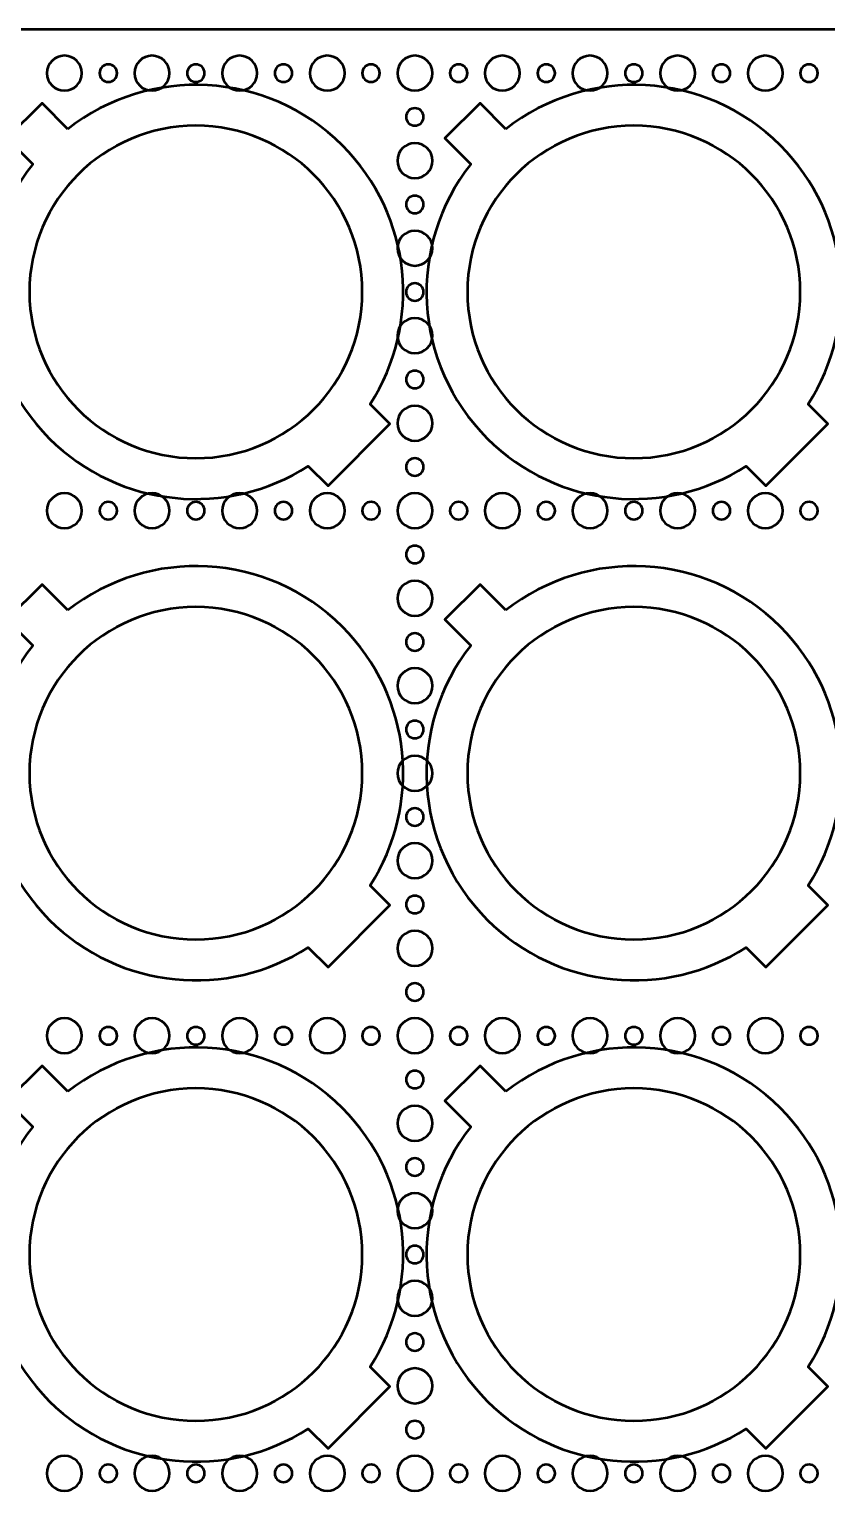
# Model space of a CAD drawing. Header units: centimetres. Extents: x -25 to 25, y -21 to 21.
# Drawn here: x -12.85 to 0.8, y -4.2 to 21 of the extents above; entities that cross this region are included whole.
import ezdxf

# ---------------------------------------------------------------- set-up
doc = ezdxf.new("R2010")
doc.units = ezdxf.units.CM
doc.header["$MEASUREMENT"] = 0
doc.layers.add('Layer 1', color=7, linetype='Continuous')

msp = doc.modelspace()

# ---------------------------------------------------------------- linework, layer by layer
at = {"layer": 'Layer 1', "lineweight": 53}
msp.add_lwpolyline([(-25, -21), (25, -21), (25, 21), (-25, 21), (-25, -21)], close=True, dxfattribs=at)
for points in [[(-12.25, 20.55), (-12.08431, 20.55), (-11.95, 20.41569), (-11.95, 20.25), (-11.95, 20.25), (-11.95, 20.08431), (-12.08431, 19.95), (-12.25, 19.95), (-12.25, 19.95), (-12.41569, 19.95), (-12.55, 20.08431), (-12.55, 20.25), (-12.55, 20.25), (-12.55, 20.41569), (-12.41569, 20.55), (-12.25, 20.55)], [(-10.75, 20.55), (-10.58431, 20.55), (-10.45, 20.41569), (-10.45, 20.25), (-10.45, 20.25), (-10.45, 20.08431), (-10.58431, 19.95), (-10.75, 19.95), (-10.75, 19.95), (-10.91569, 19.95), (-11.05, 20.08431), (-11.05, 20.25), (-11.05, 20.25), (-11.05, 20.41569), (-10.91569, 20.55), (-10.75, 20.55)], [(-9.25, 20.55), (-9.08431, 20.55), (-8.95, 20.41569), (-8.95, 20.25), (-8.95, 20.25), (-8.95, 20.08431), (-9.08431, 19.95), (-9.25, 19.95), (-9.25, 19.95), (-9.41569, 19.95), (-9.55, 20.08431), (-9.55, 20.25), (-9.55, 20.25), (-9.55, 20.41569), (-9.41569, 20.55), (-9.25, 20.55)], [(-7.75, 20.55), (-7.58431, 20.55), (-7.45, 20.41569), (-7.45, 20.25), (-7.45, 20.25), (-7.45, 20.08431), (-7.58431, 19.95), (-7.75, 19.95), (-7.75, 19.95), (-7.91569, 19.95), (-8.05, 20.08431), (-8.05, 20.25), (-8.05, 20.25), (-8.05, 20.41569), (-7.91569, 20.55), (-7.75, 20.55)], [(-6.25, 20.55), (-6.08431, 20.55), (-5.95, 20.41569), (-5.95, 20.25), (-5.95, 20.25), (-5.95, 20.08431), (-6.08431, 19.95), (-6.25, 19.95), (-6.25, 19.95), (-6.41569, 19.95), (-6.55, 20.08431), (-6.55, 20.25), (-6.55, 20.25), (-6.55, 20.41569), (-6.41569, 20.55), (-6.25, 20.55)], [(-4.75, 20.55), (-4.58431, 20.55), (-4.45, 20.41569), (-4.45, 20.25), (-4.45, 20.25), (-4.45, 20.08431), (-4.58431, 19.95), (-4.75, 19.95), (-4.75, 19.95), (-4.91569, 19.95), (-5.05, 20.08431), (-5.05, 20.25), (-5.05, 20.25), (-5.05, 20.41569), (-4.91569, 20.55), (-4.75, 20.55)], [(-3.25, 20.55), (-3.08431, 20.55), (-2.95, 20.41569), (-2.95, 20.25), (-2.95, 20.25), (-2.95, 20.08431), (-3.08431, 19.95), (-3.25, 19.95), (-3.25, 19.95), (-3.41569, 19.95), (-3.55, 20.08431), (-3.55, 20.25), (-3.55, 20.25), (-3.55, 20.41569), (-3.41569, 20.55), (-3.25, 20.55)], [(-1.75, 20.55), (-1.58431, 20.55), (-1.45, 20.41569), (-1.45, 20.25), (-1.45, 20.25), (-1.45, 20.08431), (-1.58431, 19.95), (-1.75, 19.95), (-1.75, 19.95), (-1.91569, 19.95), (-2.05, 20.08431), (-2.05, 20.25), (-2.05, 20.25), (-2.05, 20.41569), (-1.91569, 20.55), (-1.75, 20.55)], [(-0.25, 20.55), (-0.08431, 20.55), (0.05, 20.41569), (0.05, 20.25), (0.05, 20.25), (0.05, 20.08431), (-0.08431, 19.95), (-0.25, 19.95), (-0.25, 19.95), (-0.41569, 19.95), (-0.55, 20.08431), (-0.55, 20.25), (-0.55, 20.25), (-0.55, 20.41569), (-0.41569, 20.55), (-0.25, 20.55)], [(-11.5, 20.4), (-11.41716, 20.4), (-11.35, 20.33284), (-11.35, 20.25), (-11.35, 20.25), (-11.35, 20.16716), (-11.41716, 20.1), (-11.5, 20.1), (-11.5, 20.1), (-11.58284, 20.1), (-11.65, 20.16716), (-11.65, 20.25), (-11.65, 20.25), (-11.65, 20.33284), (-11.58284, 20.4), (-11.5, 20.4)], [(-10, 20.4), (-9.91716, 20.4), (-9.85, 20.33284), (-9.85, 20.25), (-9.85, 20.25), (-9.85, 20.16716), (-9.91716, 20.1), (-10, 20.1), (-10, 20.1), (-10.08284, 20.1), (-10.15, 20.16716), (-10.15, 20.25), (-10.15, 20.25), (-10.15, 20.33284), (-10.08284, 20.4), (-10, 20.4)], [(-8.5, 20.4), (-8.41716, 20.4), (-8.35, 20.33284), (-8.35, 20.25), (-8.35, 20.25), (-8.35, 20.16716), (-8.41716, 20.1), (-8.5, 20.1), (-8.5, 20.1), (-8.58284, 20.1), (-8.65, 20.16716), (-8.65, 20.25), (-8.65, 20.25), (-8.65, 20.33284), (-8.58284, 20.4), (-8.5, 20.4)], [(-7, 20.4), (-6.91716, 20.4), (-6.85, 20.33284), (-6.85, 20.25), (-6.85, 20.25), (-6.85, 20.16716), (-6.91716, 20.1), (-7, 20.1), (-7, 20.1), (-7.08284, 20.1), (-7.15, 20.16716), (-7.15, 20.25), (-7.15, 20.25), (-7.15, 20.33284), (-7.08284, 20.4), (-7, 20.4)], [(-5.5, 20.4), (-5.41716, 20.4), (-5.35, 20.33284), (-5.35, 20.25), (-5.35, 20.25), (-5.35, 20.16716), (-5.41716, 20.1), (-5.5, 20.1), (-5.5, 20.1), (-5.58284, 20.1), (-5.65, 20.16716), (-5.65, 20.25), (-5.65, 20.25), (-5.65, 20.33284), (-5.58284, 20.4), (-5.5, 20.4)], [(-4, 20.4), (-3.91716, 20.4), (-3.85, 20.33284), (-3.85, 20.25), (-3.85, 20.25), (-3.85, 20.16716), (-3.91716, 20.1), (-4, 20.1), (-4, 20.1), (-4.08284, 20.1), (-4.15, 20.16716), (-4.15, 20.25), (-4.15, 20.25), (-4.15, 20.33284), (-4.08284, 20.4), (-4, 20.4)], [(-2.5, 20.4), (-2.41716, 20.4), (-2.35, 20.33284), (-2.35, 20.25), (-2.35, 20.25), (-2.35, 20.16716), (-2.41716, 20.1), (-2.5, 20.1), (-2.5, 20.1), (-2.58284, 20.1), (-2.65, 20.16716), (-2.65, 20.25), (-2.65, 20.25), (-2.65, 20.33284), (-2.58284, 20.4), (-2.5, 20.4)], [(-1, 20.4), (-0.91716, 20.4), (-0.85, 20.33284), (-0.85, 20.25), (-0.85, 20.25), (-0.85, 20.16716), (-0.91716, 20.1), (-1, 20.1), (-1, 20.1), (-1.08284, 20.1), (-1.15, 20.16716), (-1.15, 20.25), (-1.15, 20.25), (-1.15, 20.33284), (-1.08284, 20.4), (-1, 20.4)], [(0.5, 20.4), (0.58284, 20.4), (0.65, 20.33284), (0.65, 20.25), (0.65, 20.25), (0.65, 20.16716), (0.58284, 20.1), (0.5, 20.1), (0.5, 20.1), (0.41716, 20.1), (0.35, 20.16716), (0.35, 20.25), (0.35, 20.25), (0.35, 20.33284), (0.41716, 20.4), (0.5, 20.4)], [(-6.4, 19.5), (-6.4, 19.58284), (-6.33284, 19.65), (-6.25, 19.65), (-6.25, 19.65), (-6.16716, 19.65), (-6.1, 19.58284), (-6.1, 19.5), (-6.1, 19.5), (-6.1, 19.41716), (-6.16716, 19.35), (-6.25, 19.35), (-6.25, 19.35), (-6.33284, 19.35), (-6.4, 19.41716), (-6.4, 19.5)], [(-9.99999, 19.35), (-8.42598, 19.35), (-7.14999, 18.07401), (-7.14999, 16.5), (-7.14999, 16.5), (-7.14999, 14.92599), (-8.42598, 13.65), (-9.99999, 13.65), (-9.99999, 13.65), (-11.574, 13.65), (-12.84999, 14.92599), (-12.84999, 16.5), (-12.84999, 16.5), (-12.84999, 18.07401), (-11.574, 19.35), (-9.99999, 19.35)], [(-2.49999, 19.35), (-0.92598, 19.35), (0.35001, 18.07401), (0.35001, 16.5), (0.35001, 16.5), (0.35001, 14.92599), (-0.92598, 13.65), (-2.49999, 13.65), (-2.49999, 13.65), (-4.074, 13.65), (-5.34999, 14.92599), (-5.34999, 16.5), (-5.34999, 16.5), (-5.34999, 18.07401), (-4.074, 19.35), (-2.49999, 19.35)], [(-6.55, 18.75), (-6.55, 18.91569), (-6.41569, 19.05), (-6.25, 19.05), (-6.25, 19.05), (-6.08431, 19.05), (-5.95, 18.91569), (-5.95, 18.75), (-5.95, 18.75), (-5.95, 18.58431), (-6.08431, 18.45), (-6.25, 18.45), (-6.25, 18.45), (-6.41569, 18.45), (-6.55, 18.58431), (-6.55, 18.75)], [(-6.4, 18), (-6.4, 18.08284), (-6.33284, 18.15), (-6.25, 18.15), (-6.25, 18.15), (-6.16716, 18.15), (-6.1, 18.08284), (-6.1, 18), (-6.1, 18), (-6.1, 17.91716), (-6.16716, 17.85), (-6.25, 17.85), (-6.25, 17.85), (-6.33284, 17.85), (-6.4, 17.91716), (-6.4, 18)], [(-6.55, 17.25), (-6.55, 17.41569), (-6.41569, 17.55), (-6.25, 17.55), (-6.25, 17.55), (-6.08431, 17.55), (-5.95, 17.41569), (-5.95, 17.25), (-5.95, 17.25), (-5.95, 17.08431), (-6.08431, 16.95), (-6.25, 16.95), (-6.25, 16.95), (-6.41569, 16.95), (-6.55, 17.08431), (-6.55, 17.25)], [(-6.4, 16.5), (-6.4, 16.58284), (-6.33284, 16.65), (-6.25, 16.65), (-6.25, 16.65), (-6.16716, 16.65), (-6.1, 16.58284), (-6.1, 16.5), (-6.1, 16.5), (-6.1, 16.41716), (-6.16716, 16.35), (-6.25, 16.35), (-6.25, 16.35), (-6.33284, 16.35), (-6.4, 16.41716), (-6.4, 16.5)], [(-6.55, 15.75), (-6.55, 15.91569), (-6.41569, 16.05), (-6.25, 16.05), (-6.25, 16.05), (-6.08431, 16.05), (-5.95, 15.91569), (-5.95, 15.75), (-5.95, 15.75), (-5.95, 15.58431), (-6.08431, 15.45), (-6.25, 15.45), (-6.25, 15.45), (-6.41569, 15.45), (-6.55, 15.58431), (-6.55, 15.75)], [(-6.4, 15), (-6.4, 15.08284), (-6.33284, 15.15), (-6.25, 15.15), (-6.25, 15.15), (-6.16716, 15.15), (-6.1, 15.08284), (-6.1, 15), (-6.1, 15), (-6.1, 14.91716), (-6.16716, 14.85), (-6.25, 14.85), (-6.25, 14.85), (-6.33284, 14.85), (-6.4, 14.91716), (-6.4, 15)], [(-6.55, 14.25), (-6.55, 14.41569), (-6.41569, 14.55), (-6.25, 14.55), (-6.25, 14.55), (-6.08431, 14.55), (-5.95, 14.41569), (-5.95, 14.25), (-5.95, 14.25), (-5.95, 14.08431), (-6.08431, 13.95), (-6.25, 13.95), (-6.25, 13.95), (-6.41569, 13.95), (-6.55, 14.08431), (-6.55, 14.25)], [(-6.4, 13.5), (-6.4, 13.58284), (-6.33284, 13.65), (-6.25, 13.65), (-6.25, 13.65), (-6.16716, 13.65), (-6.1, 13.58284), (-6.1, 13.5), (-6.1, 13.5), (-6.1, 13.41716), (-6.16716, 13.35), (-6.25, 13.35), (-6.25, 13.35), (-6.33284, 13.35), (-6.4, 13.41716), (-6.4, 13.5)], [(-12.25, 13.05), (-12.08431, 13.05), (-11.95, 12.91569), (-11.95, 12.75), (-11.95, 12.75), (-11.95, 12.58431), (-12.08431, 12.45), (-12.25, 12.45), (-12.25, 12.45), (-12.41569, 12.45), (-12.55, 12.58431), (-12.55, 12.75), (-12.55, 12.75), (-12.55, 12.91569), (-12.41569, 13.05), (-12.25, 13.05)], [(-11.5, 12.9), (-11.41716, 12.9), (-11.35, 12.83284), (-11.35, 12.75), (-11.35, 12.75), (-11.35, 12.66716), (-11.41716, 12.6), (-11.5, 12.6), (-11.5, 12.6), (-11.58284, 12.6), (-11.65, 12.66716), (-11.65, 12.75), (-11.65, 12.75), (-11.65, 12.83284), (-11.58284, 12.9), (-11.5, 12.9)], [(-10.75, 13.05), (-10.58431, 13.05), (-10.45, 12.91569), (-10.45, 12.75), (-10.45, 12.75), (-10.45, 12.58431), (-10.58431, 12.45), (-10.75, 12.45), (-10.75, 12.45), (-10.91569, 12.45), (-11.05, 12.58431), (-11.05, 12.75), (-11.05, 12.75), (-11.05, 12.91569), (-10.91569, 13.05), (-10.75, 13.05)], [(-10, 12.9), (-9.91716, 12.9), (-9.85, 12.83284), (-9.85, 12.75), (-9.85, 12.75), (-9.85, 12.66716), (-9.91716, 12.6), (-10, 12.6), (-10, 12.6), (-10.08284, 12.6), (-10.15, 12.66716), (-10.15, 12.75), (-10.15, 12.75), (-10.15, 12.83284), (-10.08284, 12.9), (-10, 12.9)], [(-9.25, 13.05), (-9.08431, 13.05), (-8.95, 12.91569), (-8.95, 12.75), (-8.95, 12.75), (-8.95, 12.58431), (-9.08431, 12.45), (-9.25, 12.45), (-9.25, 12.45), (-9.41569, 12.45), (-9.55, 12.58431), (-9.55, 12.75), (-9.55, 12.75), (-9.55, 12.91569), (-9.41569, 13.05), (-9.25, 13.05)], [(-8.5, 12.9), (-8.41716, 12.9), (-8.35, 12.83284), (-8.35, 12.75), (-8.35, 12.75), (-8.35, 12.66716), (-8.41716, 12.6), (-8.5, 12.6), (-8.5, 12.6), (-8.58284, 12.6), (-8.65, 12.66716), (-8.65, 12.75), (-8.65, 12.75), (-8.65, 12.83284), (-8.58284, 12.9), (-8.5, 12.9)], [(-7.75, 13.05), (-7.58431, 13.05), (-7.45, 12.91569), (-7.45, 12.75), (-7.45, 12.75), (-7.45, 12.58431), (-7.58431, 12.45), (-7.75, 12.45), (-7.75, 12.45), (-7.91569, 12.45), (-8.05, 12.58431), (-8.05, 12.75), (-8.05, 12.75), (-8.05, 12.91569), (-7.91569, 13.05), (-7.75, 13.05)], [(-7, 12.9), (-6.91716, 12.9), (-6.85, 12.83284), (-6.85, 12.75), (-6.85, 12.75), (-6.85, 12.66716), (-6.91716, 12.6), (-7, 12.6), (-7, 12.6), (-7.08284, 12.6), (-7.15, 12.66716), (-7.15, 12.75), (-7.15, 12.75), (-7.15, 12.83284), (-7.08284, 12.9), (-7, 12.9)], [(-6.25, 13.05), (-6.08431, 13.05), (-5.95, 12.91569), (-5.95, 12.75), (-5.95, 12.75), (-5.95, 12.58431), (-6.08431, 12.45), (-6.25, 12.45), (-6.25, 12.45), (-6.41569, 12.45), (-6.55, 12.58431), (-6.55, 12.75), (-6.55, 12.75), (-6.55, 12.91569), (-6.41569, 13.05), (-6.25, 13.05)], [(-5.5, 12.9), (-5.41716, 12.9), (-5.35, 12.83284), (-5.35, 12.75), (-5.35, 12.75), (-5.35, 12.66716), (-5.41716, 12.6), (-5.5, 12.6), (-5.5, 12.6), (-5.58284, 12.6), (-5.65, 12.66716), (-5.65, 12.75), (-5.65, 12.75), (-5.65, 12.83284), (-5.58284, 12.9), (-5.5, 12.9)], [(-4.75, 13.05), (-4.58431, 13.05), (-4.45, 12.91569), (-4.45, 12.75), (-4.45, 12.75), (-4.45, 12.58431), (-4.58431, 12.45), (-4.75, 12.45), (-4.75, 12.45), (-4.91569, 12.45), (-5.05, 12.58431), (-5.05, 12.75), (-5.05, 12.75), (-5.05, 12.91569), (-4.91569, 13.05), (-4.75, 13.05)], [(-4, 12.9), (-3.91716, 12.9), (-3.85, 12.83284), (-3.85, 12.75), (-3.85, 12.75), (-3.85, 12.66716), (-3.91716, 12.6), (-4, 12.6), (-4, 12.6), (-4.08284, 12.6), (-4.15, 12.66716), (-4.15, 12.75), (-4.15, 12.75), (-4.15, 12.83284), (-4.08284, 12.9), (-4, 12.9)], [(-3.25, 13.05), (-3.08431, 13.05), (-2.95, 12.91569), (-2.95, 12.75), (-2.95, 12.75), (-2.95, 12.58431), (-3.08431, 12.45), (-3.25, 12.45), (-3.25, 12.45), (-3.41569, 12.45), (-3.55, 12.58431), (-3.55, 12.75), (-3.55, 12.75), (-3.55, 12.91569), (-3.41569, 13.05), (-3.25, 13.05)], [(-2.5, 12.9), (-2.41716, 12.9), (-2.35, 12.83284), (-2.35, 12.75), (-2.35, 12.75), (-2.35, 12.66716), (-2.41716, 12.6), (-2.5, 12.6), (-2.5, 12.6), (-2.58284, 12.6), (-2.65, 12.66716), (-2.65, 12.75), (-2.65, 12.75), (-2.65, 12.83284), (-2.58284, 12.9), (-2.5, 12.9)], [(-1.75, 13.05), (-1.58431, 13.05), (-1.45, 12.91569), (-1.45, 12.75), (-1.45, 12.75), (-1.45, 12.58431), (-1.58431, 12.45), (-1.75, 12.45), (-1.75, 12.45), (-1.91569, 12.45), (-2.05, 12.58431), (-2.05, 12.75), (-2.05, 12.75), (-2.05, 12.91569), (-1.91569, 13.05), (-1.75, 13.05)], [(-1, 12.9), (-0.91716, 12.9), (-0.85, 12.83284), (-0.85, 12.75), (-0.85, 12.75), (-0.85, 12.66716), (-0.91716, 12.6), (-1, 12.6), (-1, 12.6), (-1.08284, 12.6), (-1.15, 12.66716), (-1.15, 12.75), (-1.15, 12.75), (-1.15, 12.83284), (-1.08284, 12.9), (-1, 12.9)], [(-0.25, 13.05), (-0.08431, 13.05), (0.05, 12.91569), (0.05, 12.75), (0.05, 12.75), (0.05, 12.58431), (-0.08431, 12.45), (-0.25, 12.45), (-0.25, 12.45), (-0.41569, 12.45), (-0.55, 12.58431), (-0.55, 12.75), (-0.55, 12.75), (-0.55, 12.91569), (-0.41569, 13.05), (-0.25, 13.05)], [(0.5, 12.9), (0.58284, 12.9), (0.65, 12.83284), (0.65, 12.75), (0.65, 12.75), (0.65, 12.66716), (0.58284, 12.6), (0.5, 12.6), (0.5, 12.6), (0.41716, 12.6), (0.35, 12.66716), (0.35, 12.75), (0.35, 12.75), (0.35, 12.83284), (0.41716, 12.9), (0.5, 12.9)], [(-6.4, 12), (-6.4, 12.08284), (-6.33284, 12.15), (-6.25, 12.15), (-6.25, 12.15), (-6.16716, 12.15), (-6.1, 12.08284), (-6.1, 12), (-6.1, 12), (-6.1, 11.91716), (-6.16716, 11.85), (-6.25, 11.85), (-6.25, 11.85), (-6.33284, 11.85), (-6.4, 11.91716), (-6.4, 12)], [(-6.55, 11.25), (-6.55, 11.41569), (-6.41569, 11.55), (-6.25, 11.55), (-6.25, 11.55), (-6.08431, 11.55), (-5.95, 11.41569), (-5.95, 11.25), (-5.95, 11.25), (-5.95, 11.08431), (-6.08431, 10.95), (-6.25, 10.95), (-6.25, 10.95), (-6.41569, 10.95), (-6.55, 11.08431), (-6.55, 11.25)], [(-9.99999, 11.1), (-8.42598, 11.1), (-7.14999, 9.82401), (-7.14999, 8.25), (-7.14999, 8.25), (-7.14999, 6.67599), (-8.42598, 5.4), (-9.99999, 5.4), (-9.99999, 5.4), (-11.574, 5.4), (-12.84999, 6.67599), (-12.84999, 8.25), (-12.84999, 8.25), (-12.84999, 9.82401), (-11.574, 11.1), (-9.99999, 11.1)], [(-2.49999, 11.1), (-0.92598, 11.1), (0.35001, 9.82401), (0.35001, 8.25), (0.35001, 8.25), (0.35001, 6.67599), (-0.92598, 5.4), (-2.49999, 5.4), (-2.49999, 5.4), (-4.074, 5.4), (-5.34999, 6.67599), (-5.34999, 8.25), (-5.34999, 8.25), (-5.34999, 9.82401), (-4.074, 11.1), (-2.49999, 11.1)], [(-6.4, 10.5), (-6.4, 10.58284), (-6.33284, 10.65), (-6.25, 10.65), (-6.25, 10.65), (-6.16716, 10.65), (-6.1, 10.58284), (-6.1, 10.5), (-6.1, 10.5), (-6.1, 10.41716), (-6.16716, 10.35), (-6.25, 10.35), (-6.25, 10.35), (-6.33284, 10.35), (-6.4, 10.41716), (-6.4, 10.5)], [(-6.55, 9.75), (-6.55, 9.91569), (-6.41569, 10.05), (-6.25, 10.05), (-6.25, 10.05), (-6.08431, 10.05), (-5.95, 9.91569), (-5.95, 9.75), (-5.95, 9.75), (-5.95, 9.58431), (-6.08431, 9.45), (-6.25, 9.45), (-6.25, 9.45), (-6.41569, 9.45), (-6.55, 9.58431), (-6.55, 9.75)], [(-6.4, 9), (-6.4, 9.08284), (-6.33284, 9.15), (-6.25, 9.15), (-6.25, 9.15), (-6.16716, 9.15), (-6.1, 9.08284), (-6.1, 9), (-6.1, 9), (-6.1, 8.91716), (-6.16716, 8.85), (-6.25, 8.85), (-6.25, 8.85), (-6.33284, 8.85), (-6.4, 8.91716), (-6.4, 9)], [(-6.55, 8.25), (-6.55, 8.41569), (-6.41569, 8.55), (-6.25, 8.55), (-6.25, 8.55), (-6.08431, 8.55), (-5.95, 8.41569), (-5.95, 8.25), (-5.95, 8.25), (-5.95, 8.08431), (-6.08431, 7.95), (-6.25, 7.95), (-6.25, 7.95), (-6.41569, 7.95), (-6.55, 8.08431), (-6.55, 8.25)], [(-6.4, 7.5), (-6.4, 7.58284), (-6.33284, 7.65), (-6.25, 7.65), (-6.25, 7.65), (-6.16716, 7.65), (-6.1, 7.58284), (-6.1, 7.5), (-6.1, 7.5), (-6.1, 7.41716), (-6.16716, 7.35), (-6.25, 7.35), (-6.25, 7.35), (-6.33284, 7.35), (-6.4, 7.41716), (-6.4, 7.5)], [(-6.55, 6.75), (-6.55, 6.91569), (-6.41569, 7.05), (-6.25, 7.05), (-6.25, 7.05), (-6.08431, 7.05), (-5.95, 6.91569), (-5.95, 6.75), (-5.95, 6.75), (-5.95, 6.58431), (-6.08431, 6.45), (-6.25, 6.45), (-6.25, 6.45), (-6.41569, 6.45), (-6.55, 6.58431), (-6.55, 6.75)], [(-6.4, 6), (-6.4, 6.08284), (-6.33284, 6.15), (-6.25, 6.15), (-6.25, 6.15), (-6.16716, 6.15), (-6.1, 6.08284), (-6.1, 6), (-6.1, 6), (-6.1, 5.91716), (-6.16716, 5.85), (-6.25, 5.85), (-6.25, 5.85), (-6.33284, 5.85), (-6.4, 5.91716), (-6.4, 6)], [(-6.55, 5.25), (-6.55, 5.41569), (-6.41569, 5.55), (-6.25, 5.55), (-6.25, 5.55), (-6.08431, 5.55), (-5.95, 5.41569), (-5.95, 5.25), (-5.95, 5.25), (-5.95, 5.08431), (-6.08431, 4.95), (-6.25, 4.95), (-6.25, 4.95), (-6.41569, 4.95), (-6.55, 5.08431), (-6.55, 5.25)], [(-6.4, 4.5), (-6.4, 4.58284), (-6.33284, 4.65), (-6.25, 4.65), (-6.25, 4.65), (-6.16716, 4.65), (-6.1, 4.58284), (-6.1, 4.5), (-6.1, 4.5), (-6.1, 4.41716), (-6.16716, 4.35), (-6.25, 4.35), (-6.25, 4.35), (-6.33284, 4.35), (-6.4, 4.41716), (-6.4, 4.5)], [(-12.25, 4.05), (-12.08431, 4.05), (-11.95, 3.91569), (-11.95, 3.75), (-11.95, 3.75), (-11.95, 3.58431), (-12.08431, 3.45), (-12.25, 3.45), (-12.25, 3.45), (-12.41569, 3.45), (-12.55, 3.58431), (-12.55, 3.75), (-12.55, 3.75), (-12.55, 3.91569), (-12.41569, 4.05), (-12.25, 4.05)], [(-10.75, 4.05), (-10.58431, 4.05), (-10.45, 3.91569), (-10.45, 3.75), (-10.45, 3.75), (-10.45, 3.58431), (-10.58431, 3.45), (-10.75, 3.45), (-10.75, 3.45), (-10.91569, 3.45), (-11.05, 3.58431), (-11.05, 3.75), (-11.05, 3.75), (-11.05, 3.91569), (-10.91569, 4.05), (-10.75, 4.05)], [(-9.25, 4.05), (-9.08431, 4.05), (-8.95, 3.91569), (-8.95, 3.75), (-8.95, 3.75), (-8.95, 3.58431), (-9.08431, 3.45), (-9.25, 3.45), (-9.25, 3.45), (-9.41569, 3.45), (-9.55, 3.58431), (-9.55, 3.75), (-9.55, 3.75), (-9.55, 3.91569), (-9.41569, 4.05), (-9.25, 4.05)], [(-7.75, 4.05), (-7.58431, 4.05), (-7.45, 3.91569), (-7.45, 3.75), (-7.45, 3.75), (-7.45, 3.58431), (-7.58431, 3.45), (-7.75, 3.45), (-7.75, 3.45), (-7.91569, 3.45), (-8.05, 3.58431), (-8.05, 3.75), (-8.05, 3.75), (-8.05, 3.91569), (-7.91569, 4.05), (-7.75, 4.05)], [(-6.25, 4.05), (-6.08431, 4.05), (-5.95, 3.91569), (-5.95, 3.75), (-5.95, 3.75), (-5.95, 3.58431), (-6.08431, 3.45), (-6.25, 3.45), (-6.25, 3.45), (-6.41569, 3.45), (-6.55, 3.58431), (-6.55, 3.75), (-6.55, 3.75), (-6.55, 3.91569), (-6.41569, 4.05), (-6.25, 4.05)], [(-4.75, 4.05), (-4.58431, 4.05), (-4.45, 3.91569), (-4.45, 3.75), (-4.45, 3.75), (-4.45, 3.58431), (-4.58431, 3.45), (-4.75, 3.45), (-4.75, 3.45), (-4.91569, 3.45), (-5.05, 3.58431), (-5.05, 3.75), (-5.05, 3.75), (-5.05, 3.91569), (-4.91569, 4.05), (-4.75, 4.05)], [(-3.25, 4.05), (-3.08431, 4.05), (-2.95, 3.91569), (-2.95, 3.75), (-2.95, 3.75), (-2.95, 3.58431), (-3.08431, 3.45), (-3.25, 3.45), (-3.25, 3.45), (-3.41569, 3.45), (-3.55, 3.58431), (-3.55, 3.75), (-3.55, 3.75), (-3.55, 3.91569), (-3.41569, 4.05), (-3.25, 4.05)], [(-1.75, 4.05), (-1.58431, 4.05), (-1.45, 3.91569), (-1.45, 3.75), (-1.45, 3.75), (-1.45, 3.58431), (-1.58431, 3.45), (-1.75, 3.45), (-1.75, 3.45), (-1.91569, 3.45), (-2.05, 3.58431), (-2.05, 3.75), (-2.05, 3.75), (-2.05, 3.91569), (-1.91569, 4.05), (-1.75, 4.05)], [(-0.25, 4.05), (-0.08431, 4.05), (0.05, 3.91569), (0.05, 3.75), (0.05, 3.75), (0.05, 3.58431), (-0.08431, 3.45), (-0.25, 3.45), (-0.25, 3.45), (-0.41569, 3.45), (-0.55, 3.58431), (-0.55, 3.75), (-0.55, 3.75), (-0.55, 3.91569), (-0.41569, 4.05), (-0.25, 4.05)], [(-11.5, 3.9), (-11.41716, 3.9), (-11.35, 3.83284), (-11.35, 3.75), (-11.35, 3.75), (-11.35, 3.66716), (-11.41716, 3.6), (-11.5, 3.6), (-11.5, 3.6), (-11.58284, 3.6), (-11.65, 3.66716), (-11.65, 3.75), (-11.65, 3.75), (-11.65, 3.83284), (-11.58284, 3.9), (-11.5, 3.9)], [(-10, 3.9), (-9.91716, 3.9), (-9.85, 3.83284), (-9.85, 3.75), (-9.85, 3.75), (-9.85, 3.66716), (-9.91716, 3.6), (-10, 3.6), (-10, 3.6), (-10.08284, 3.6), (-10.15, 3.66716), (-10.15, 3.75), (-10.15, 3.75), (-10.15, 3.83284), (-10.08284, 3.9), (-10, 3.9)], [(-8.5, 3.9), (-8.41716, 3.9), (-8.35, 3.83284), (-8.35, 3.75), (-8.35, 3.75), (-8.35, 3.66716), (-8.41716, 3.6), (-8.5, 3.6), (-8.5, 3.6), (-8.58284, 3.6), (-8.65, 3.66716), (-8.65, 3.75), (-8.65, 3.75), (-8.65, 3.83284), (-8.58284, 3.9), (-8.5, 3.9)], [(-7, 3.9), (-6.91716, 3.9), (-6.85, 3.83284), (-6.85, 3.75), (-6.85, 3.75), (-6.85, 3.66716), (-6.91716, 3.6), (-7, 3.6), (-7, 3.6), (-7.08284, 3.6), (-7.15, 3.66716), (-7.15, 3.75), (-7.15, 3.75), (-7.15, 3.83284), (-7.08284, 3.9), (-7, 3.9)], [(-5.5, 3.9), (-5.41716, 3.9), (-5.35, 3.83284), (-5.35, 3.75), (-5.35, 3.75), (-5.35, 3.66716), (-5.41716, 3.6), (-5.5, 3.6), (-5.5, 3.6), (-5.58284, 3.6), (-5.65, 3.66716), (-5.65, 3.75), (-5.65, 3.75), (-5.65, 3.83284), (-5.58284, 3.9), (-5.5, 3.9)], [(-4, 3.9), (-3.91716, 3.9), (-3.85, 3.83284), (-3.85, 3.75), (-3.85, 3.75), (-3.85, 3.66716), (-3.91716, 3.6), (-4, 3.6), (-4, 3.6), (-4.08284, 3.6), (-4.15, 3.66716), (-4.15, 3.75), (-4.15, 3.75), (-4.15, 3.83284), (-4.08284, 3.9), (-4, 3.9)], [(-2.5, 3.9), (-2.41716, 3.9), (-2.35, 3.83284), (-2.35, 3.75), (-2.35, 3.75), (-2.35, 3.66716), (-2.41716, 3.6), (-2.5, 3.6), (-2.5, 3.6), (-2.58284, 3.6), (-2.65, 3.66716), (-2.65, 3.75), (-2.65, 3.75), (-2.65, 3.83284), (-2.58284, 3.9), (-2.5, 3.9)], [(-1, 3.9), (-0.91716, 3.9), (-0.85, 3.83284), (-0.85, 3.75), (-0.85, 3.75), (-0.85, 3.66716), (-0.91716, 3.6), (-1, 3.6), (-1, 3.6), (-1.08284, 3.6), (-1.15, 3.66716), (-1.15, 3.75), (-1.15, 3.75), (-1.15, 3.83284), (-1.08284, 3.9), (-1, 3.9)], [(0.5, 3.9), (0.58284, 3.9), (0.65, 3.83284), (0.65, 3.75), (0.65, 3.75), (0.65, 3.66716), (0.58284, 3.6), (0.5, 3.6), (0.5, 3.6), (0.41716, 3.6), (0.35, 3.66716), (0.35, 3.75), (0.35, 3.75), (0.35, 3.83284), (0.41716, 3.9), (0.5, 3.9)], [(-6.4, 3), (-6.4, 3.08284), (-6.33284, 3.15), (-6.25, 3.15), (-6.25, 3.15), (-6.16716, 3.15), (-6.1, 3.08284), (-6.1, 3), (-6.1, 3), (-6.1, 2.91716), (-6.16716, 2.85), (-6.25, 2.85), (-6.25, 2.85), (-6.33284, 2.85), (-6.4, 2.91716), (-6.4, 3)], [(-9.99999, 2.85), (-8.42598, 2.85), (-7.14999, 1.57401), (-7.14999, 0), (-7.14999, 0), (-7.14999, -1.57401), (-8.42598, -2.85), (-9.99999, -2.85), (-9.99999, -2.85), (-11.574, -2.85), (-12.84999, -1.57401), (-12.84999, 0), (-12.84999, 0), (-12.84999, 1.57401), (-11.574, 2.85), (-9.99999, 2.85)], [(-2.49999, 2.85), (-0.92598, 2.85), (0.35001, 1.57401), (0.35001, 0), (0.35001, 0), (0.35001, -1.57401), (-0.92598, -2.85), (-2.49999, -2.85), (-2.49999, -2.85), (-4.074, -2.85), (-5.34999, -1.57401), (-5.34999, 0), (-5.34999, 0), (-5.34999, 1.57401), (-4.074, 2.85), (-2.49999, 2.85)], [(-6.55, 2.25), (-6.55, 2.41569), (-6.41569, 2.55), (-6.25, 2.55), (-6.25, 2.55), (-6.08431, 2.55), (-5.95, 2.41569), (-5.95, 2.25), (-5.95, 2.25), (-5.95, 2.08431), (-6.08431, 1.95), (-6.25, 1.95), (-6.25, 1.95), (-6.41569, 1.95), (-6.55, 2.08431), (-6.55, 2.25)], [(-6.4, 1.5), (-6.4, 1.58284), (-6.33284, 1.65), (-6.25, 1.65), (-6.25, 1.65), (-6.16716, 1.65), (-6.1, 1.58284), (-6.1, 1.5), (-6.1, 1.5), (-6.1, 1.41716), (-6.16716, 1.35), (-6.25, 1.35), (-6.25, 1.35), (-6.33284, 1.35), (-6.4, 1.41716), (-6.4, 1.5)], [(-6.55, 0.75), (-6.55, 0.91569), (-6.41569, 1.05), (-6.25, 1.05), (-6.25, 1.05), (-6.08431, 1.05), (-5.95, 0.91569), (-5.95, 0.75), (-5.95, 0.75), (-5.95, 0.58431), (-6.08431, 0.45), (-6.25, 0.45), (-6.25, 0.45), (-6.41569, 0.45), (-6.55, 0.58431), (-6.55, 0.75)], [(-6.4, 0), (-6.4, 0.08284), (-6.33284, 0.15), (-6.25, 0.15), (-6.25, 0.15), (-6.16716, 0.15), (-6.1, 0.08284), (-6.1, 0), (-6.1, 0), (-6.1, -0.08284), (-6.16716, -0.15), (-6.25, -0.15), (-6.25, -0.15), (-6.33284, -0.15), (-6.4, -0.08284), (-6.4, 0)], [(-6.55, -0.75), (-6.55, -0.58431), (-6.41569, -0.45), (-6.25, -0.45), (-6.25, -0.45), (-6.08431, -0.45), (-5.95, -0.58431), (-5.95, -0.75), (-5.95, -0.75), (-5.95, -0.91569), (-6.08431, -1.05), (-6.25, -1.05), (-6.25, -1.05), (-6.41569, -1.05), (-6.55, -0.91569), (-6.55, -0.75)], [(-6.4, -1.5), (-6.4, -1.41716), (-6.33284, -1.35), (-6.25, -1.35), (-6.25, -1.35), (-6.16716, -1.35), (-6.1, -1.41716), (-6.1, -1.5), (-6.1, -1.5), (-6.1, -1.58284), (-6.16716, -1.65), (-6.25, -1.65), (-6.25, -1.65), (-6.33284, -1.65), (-6.4, -1.58284), (-6.4, -1.5)], [(-6.55, -2.25), (-6.55, -2.08431), (-6.41569, -1.95), (-6.25, -1.95), (-6.25, -1.95), (-6.08431, -1.95), (-5.95, -2.08431), (-5.95, -2.25), (-5.95, -2.25), (-5.95, -2.41569), (-6.08431, -2.55), (-6.25, -2.55), (-6.25, -2.55), (-6.41569, -2.55), (-6.55, -2.41569), (-6.55, -2.25)], [(-6.4, -3), (-6.4, -2.91716), (-6.33284, -2.85), (-6.25, -2.85), (-6.25, -2.85), (-6.16716, -2.85), (-6.1, -2.91716), (-6.1, -3), (-6.1, -3), (-6.1, -3.08284), (-6.16716, -3.15), (-6.25, -3.15), (-6.25, -3.15), (-6.33284, -3.15), (-6.4, -3.08284), (-6.4, -3)], [(-12.25, -3.45), (-12.08431, -3.45), (-11.95, -3.58431), (-11.95, -3.75), (-11.95, -3.75), (-11.95, -3.91569), (-12.08431, -4.05), (-12.25, -4.05), (-12.25, -4.05), (-12.41569, -4.05), (-12.55, -3.91569), (-12.55, -3.75), (-12.55, -3.75), (-12.55, -3.58431), (-12.41569, -3.45), (-12.25, -3.45)], [(-10.75, -3.45), (-10.58431, -3.45), (-10.45, -3.58431), (-10.45, -3.75), (-10.45, -3.75), (-10.45, -3.91569), (-10.58431, -4.05), (-10.75, -4.05), (-10.75, -4.05), (-10.91569, -4.05), (-11.05, -3.91569), (-11.05, -3.75), (-11.05, -3.75), (-11.05, -3.58431), (-10.91569, -3.45), (-10.75, -3.45)], [(-9.25, -3.45), (-9.08431, -3.45), (-8.95, -3.58431), (-8.95, -3.75), (-8.95, -3.75), (-8.95, -3.91569), (-9.08431, -4.05), (-9.25, -4.05), (-9.25, -4.05), (-9.41569, -4.05), (-9.55, -3.91569), (-9.55, -3.75), (-9.55, -3.75), (-9.55, -3.58431), (-9.41569, -3.45), (-9.25, -3.45)], [(-7.75, -3.45), (-7.58431, -3.45), (-7.45, -3.58431), (-7.45, -3.75), (-7.45, -3.75), (-7.45, -3.91569), (-7.58431, -4.05), (-7.75, -4.05), (-7.75, -4.05), (-7.91569, -4.05), (-8.05, -3.91569), (-8.05, -3.75), (-8.05, -3.75), (-8.05, -3.58431), (-7.91569, -3.45), (-7.75, -3.45)], [(-6.25, -3.45), (-6.08431, -3.45), (-5.95, -3.58431), (-5.95, -3.75), (-5.95, -3.75), (-5.95, -3.91569), (-6.08431, -4.05), (-6.25, -4.05), (-6.25, -4.05), (-6.41569, -4.05), (-6.55, -3.91569), (-6.55, -3.75), (-6.55, -3.75), (-6.55, -3.58431), (-6.41569, -3.45), (-6.25, -3.45)], [(-4.75, -3.45), (-4.58431, -3.45), (-4.45, -3.58431), (-4.45, -3.75), (-4.45, -3.75), (-4.45, -3.91569), (-4.58431, -4.05), (-4.75, -4.05), (-4.75, -4.05), (-4.91569, -4.05), (-5.05, -3.91569), (-5.05, -3.75), (-5.05, -3.75), (-5.05, -3.58431), (-4.91569, -3.45), (-4.75, -3.45)], [(-3.25, -3.45), (-3.08431, -3.45), (-2.95, -3.58431), (-2.95, -3.75), (-2.95, -3.75), (-2.95, -3.91569), (-3.08431, -4.05), (-3.25, -4.05), (-3.25, -4.05), (-3.41569, -4.05), (-3.55, -3.91569), (-3.55, -3.75), (-3.55, -3.75), (-3.55, -3.58431), (-3.41569, -3.45), (-3.25, -3.45)], [(-1.75, -3.45), (-1.58431, -3.45), (-1.45, -3.58431), (-1.45, -3.75), (-1.45, -3.75), (-1.45, -3.91569), (-1.58431, -4.05), (-1.75, -4.05), (-1.75, -4.05), (-1.91569, -4.05), (-2.05, -3.91569), (-2.05, -3.75), (-2.05, -3.75), (-2.05, -3.58431), (-1.91569, -3.45), (-1.75, -3.45)], [(-0.25, -3.45), (-0.08431, -3.45), (0.05, -3.58431), (0.05, -3.75), (0.05, -3.75), (0.05, -3.91569), (-0.08431, -4.05), (-0.25, -4.05), (-0.25, -4.05), (-0.41569, -4.05), (-0.55, -3.91569), (-0.55, -3.75), (-0.55, -3.75), (-0.55, -3.58431), (-0.41569, -3.45), (-0.25, -3.45)], [(-11.5, -3.6), (-11.41716, -3.6), (-11.35, -3.66716), (-11.35, -3.75), (-11.35, -3.75), (-11.35, -3.83284), (-11.41716, -3.9), (-11.5, -3.9), (-11.5, -3.9), (-11.58284, -3.9), (-11.65, -3.83284), (-11.65, -3.75), (-11.65, -3.75), (-11.65, -3.66716), (-11.58284, -3.6), (-11.5, -3.6)], [(-10, -3.6), (-9.91716, -3.6), (-9.85, -3.66716), (-9.85, -3.75), (-9.85, -3.75), (-9.85, -3.83284), (-9.91716, -3.9), (-10, -3.9), (-10, -3.9), (-10.08284, -3.9), (-10.15, -3.83284), (-10.15, -3.75), (-10.15, -3.75), (-10.15, -3.66716), (-10.08284, -3.6), (-10, -3.6)], [(-8.5, -3.6), (-8.41716, -3.6), (-8.35, -3.66716), (-8.35, -3.75), (-8.35, -3.75), (-8.35, -3.83284), (-8.41716, -3.9), (-8.5, -3.9), (-8.5, -3.9), (-8.58284, -3.9), (-8.65, -3.83284), (-8.65, -3.75), (-8.65, -3.75), (-8.65, -3.66716), (-8.58284, -3.6), (-8.5, -3.6)], [(-7, -3.6), (-6.91716, -3.6), (-6.85, -3.66716), (-6.85, -3.75), (-6.85, -3.75), (-6.85, -3.83284), (-6.91716, -3.9), (-7, -3.9), (-7, -3.9), (-7.08284, -3.9), (-7.15, -3.83284), (-7.15, -3.75), (-7.15, -3.75), (-7.15, -3.66716), (-7.08284, -3.6), (-7, -3.6)], [(-5.5, -3.6), (-5.41716, -3.6), (-5.35, -3.66716), (-5.35, -3.75), (-5.35, -3.75), (-5.35, -3.83284), (-5.41716, -3.9), (-5.5, -3.9), (-5.5, -3.9), (-5.58284, -3.9), (-5.65, -3.83284), (-5.65, -3.75), (-5.65, -3.75), (-5.65, -3.66716), (-5.58284, -3.6), (-5.5, -3.6)], [(-4, -3.6), (-3.91716, -3.6), (-3.85, -3.66716), (-3.85, -3.75), (-3.85, -3.75), (-3.85, -3.83284), (-3.91716, -3.9), (-4, -3.9), (-4, -3.9), (-4.08284, -3.9), (-4.15, -3.83284), (-4.15, -3.75), (-4.15, -3.75), (-4.15, -3.66716), (-4.08284, -3.6), (-4, -3.6)], [(-2.5, -3.6), (-2.41716, -3.6), (-2.35, -3.66716), (-2.35, -3.75), (-2.35, -3.75), (-2.35, -3.83284), (-2.41716, -3.9), (-2.5, -3.9), (-2.5, -3.9), (-2.58284, -3.9), (-2.65, -3.83284), (-2.65, -3.75), (-2.65, -3.75), (-2.65, -3.66716), (-2.58284, -3.6), (-2.5, -3.6)], [(-1, -3.6), (-0.91716, -3.6), (-0.85, -3.66716), (-0.85, -3.75), (-0.85, -3.75), (-0.85, -3.83284), (-0.91716, -3.9), (-1, -3.9), (-1, -3.9), (-1.08284, -3.9), (-1.15, -3.83284), (-1.15, -3.75), (-1.15, -3.75), (-1.15, -3.66716), (-1.08284, -3.6), (-1, -3.6)], [(0.5, -3.6), (0.58284, -3.6), (0.65, -3.66716), (0.65, -3.75), (0.65, -3.75), (0.65, -3.83284), (0.58284, -3.9), (0.5, -3.9), (0.5, -3.9), (0.41716, -3.9), (0.35, -3.83284), (0.35, -3.75), (0.35, -3.75), (0.35, -3.66716), (0.41716, -3.6), (0.5, -3.6)]]:
    msp.add_open_spline(points, degree=3, knots=[0, 0, 0, 0, 0.2, 0.2, 0.2, 0.2, 0.4, 0.4, 0.4, 0.4, 0.6, 0.6, 0.6, 0.6, 1, 1, 1, 1], dxfattribs=at)
at = {"layer": 'Layer 1', "color": 5, "lineweight": 53}
for points in [[(-12.19173, 19.29277), (-10.79855, 20.38891), (-8.77441, 20.29488), (-7.48976, 19.01023), (-7.48976, 19.01023), (-6.28536, 17.80583), (-6.12753, 15.95146), (-7.01575, 14.57641), (-7.01575, 14.57641), (-7.01575, 14.57641), (-6.6766, 14.23726), (-6.6766, 14.23726), (-6.6766, 14.23726), (-6.6766, 14.23726), (-7.73726, 13.1766), (-7.73726, 13.1766), (-7.73726, 13.1766), (-7.73726, 13.1766), (-8.07641, 13.51575), (-8.07641, 13.51575), (-8.07641, 13.51575), (-9.45146, 12.62753), (-11.30582, 12.78538), (-12.51022, 13.98977), (-12.51022, 13.98977), (-13.79487, 15.27442), (-13.88891, 17.29855), (-12.79277, 18.69173), (-12.79277, 18.69173), (-12.79277, 18.69173), (-13.235, 19.13396), (-13.235, 19.13396), (-13.235, 19.13396), (-13.235, 19.13396), (-12.63396, 19.735), (-12.63396, 19.735), (-12.63396, 19.735), (-12.63396, 19.735), (-12.19173, 19.29277), (-12.19173, 19.29277)], [(-4.69173, 19.29277), (-3.29855, 20.38891), (-1.27441, 20.29488), (0.01024, 19.01023), (0.01024, 19.01023), (1.21464, 17.80583), (1.37247, 15.95146), (0.48425, 14.57641), (0.48425, 14.57641), (0.48425, 14.57641), (0.8234, 14.23726), (0.8234, 14.23726), (0.8234, 14.23726), (0.8234, 14.23726), (-0.23726, 13.1766), (-0.23726, 13.1766), (-0.23726, 13.1766), (-0.23726, 13.1766), (-0.57641, 13.51575), (-0.57641, 13.51575), (-0.57641, 13.51575), (-1.95146, 12.62753), (-3.80582, 12.78538), (-5.01022, 13.98977), (-5.01022, 13.98977), (-6.29487, 15.27442), (-6.38891, 17.29855), (-5.29277, 18.69173), (-5.29277, 18.69173), (-5.29277, 18.69173), (-5.735, 19.13396), (-5.735, 19.13396), (-5.735, 19.13396), (-5.735, 19.13396), (-5.13396, 19.735), (-5.13396, 19.735), (-5.13396, 19.735), (-5.13396, 19.735), (-4.69173, 19.29277), (-4.69173, 19.29277)], [(-12.19173, 11.04277), (-10.79855, 12.13891), (-8.77441, 12.04488), (-7.48976, 10.76023), (-7.48976, 10.76023), (-6.28536, 9.55583), (-6.12753, 7.70146), (-7.01575, 6.32641), (-7.01575, 6.32641), (-7.01575, 6.32641), (-6.6766, 5.98726), (-6.6766, 5.98726), (-6.6766, 5.98726), (-6.6766, 5.98726), (-7.73726, 4.9266), (-7.73726, 4.9266), (-7.73726, 4.9266), (-7.73726, 4.9266), (-8.07641, 5.26575), (-8.07641, 5.26575), (-8.07641, 5.26575), (-9.45146, 4.37753), (-11.30582, 4.53538), (-12.51022, 5.73977), (-12.51022, 5.73977), (-13.79487, 7.02442), (-13.88891, 9.04855), (-12.79277, 10.44173), (-12.79277, 10.44173), (-12.79277, 10.44173), (-13.235, 10.88396), (-13.235, 10.88396), (-13.235, 10.88396), (-13.235, 10.88396), (-12.63396, 11.485), (-12.63396, 11.485), (-12.63396, 11.485), (-12.63396, 11.485), (-12.19173, 11.04277), (-12.19173, 11.04277)], [(-4.69173, 11.04277), (-3.29855, 12.13891), (-1.27441, 12.04488), (0.01024, 10.76023), (0.01024, 10.76023), (1.21464, 9.55583), (1.37247, 7.70146), (0.48425, 6.32641), (0.48425, 6.32641), (0.48425, 6.32641), (0.8234, 5.98726), (0.8234, 5.98726), (0.8234, 5.98726), (0.8234, 5.98726), (-0.23726, 4.9266), (-0.23726, 4.9266), (-0.23726, 4.9266), (-0.23726, 4.9266), (-0.57641, 5.26575), (-0.57641, 5.26575), (-0.57641, 5.26575), (-1.95146, 4.37753), (-3.80582, 4.53538), (-5.01022, 5.73977), (-5.01022, 5.73977), (-6.29487, 7.02442), (-6.38891, 9.04855), (-5.29277, 10.44173), (-5.29277, 10.44173), (-5.29277, 10.44173), (-5.735, 10.88396), (-5.735, 10.88396), (-5.735, 10.88396), (-5.735, 10.88396), (-5.13396, 11.485), (-5.13396, 11.485), (-5.13396, 11.485), (-5.13396, 11.485), (-4.69173, 11.04277), (-4.69173, 11.04277)], [(-12.19173, 2.79277), (-10.79855, 3.88891), (-8.77441, 3.79488), (-7.48976, 2.51023), (-7.48976, 2.51023), (-6.28536, 1.30583), (-6.12753, -0.54854), (-7.01575, -1.92359), (-7.01575, -1.92359), (-7.01575, -1.92359), (-6.6766, -2.26274), (-6.6766, -2.26274), (-6.6766, -2.26274), (-6.6766, -2.26274), (-7.73726, -3.3234), (-7.73726, -3.3234), (-7.73726, -3.3234), (-7.73726, -3.3234), (-8.07641, -2.98425), (-8.07641, -2.98425), (-8.07641, -2.98425), (-9.45146, -3.87247), (-11.30582, -3.71462), (-12.51022, -2.51023), (-12.51022, -2.51023), (-13.79487, -1.22558), (-13.88891, 0.79855), (-12.79277, 2.19173), (-12.79277, 2.19173), (-12.79277, 2.19173), (-13.235, 2.63396), (-13.235, 2.63396), (-13.235, 2.63396), (-13.235, 2.63396), (-12.63396, 3.235), (-12.63396, 3.235), (-12.63396, 3.235), (-12.63396, 3.235), (-12.19173, 2.79277), (-12.19173, 2.79277)], [(-4.69173, 2.79277), (-3.29855, 3.88891), (-1.27441, 3.79488), (0.01024, 2.51023), (0.01024, 2.51023), (1.21464, 1.30583), (1.37247, -0.54854), (0.48425, -1.92359), (0.48425, -1.92359), (0.48425, -1.92359), (0.8234, -2.26274), (0.8234, -2.26274), (0.8234, -2.26274), (0.8234, -2.26274), (-0.23726, -3.3234), (-0.23726, -3.3234), (-0.23726, -3.3234), (-0.23726, -3.3234), (-0.57641, -2.98425), (-0.57641, -2.98425), (-0.57641, -2.98425), (-1.95146, -3.87247), (-3.80582, -3.71462), (-5.01022, -2.51023), (-5.01022, -2.51023), (-6.29487, -1.22558), (-6.38891, 0.79855), (-5.29277, 2.19173), (-5.29277, 2.19173), (-5.29277, 2.19173), (-5.735, 2.63396), (-5.735, 2.63396), (-5.735, 2.63396), (-5.735, 2.63396), (-5.13396, 3.235), (-5.13396, 3.235), (-5.13396, 3.235), (-5.13396, 3.235), (-4.69173, 2.79277), (-4.69173, 2.79277)]]:
    msp.add_open_spline(points, degree=3, knots=[0, 0, 0, 0, 0.09090909, 0.09090909, 0.09090909, 0.09090909, 0.18181818, 0.18181818, 0.18181818, 0.18181818, 0.27272727, 0.27272727, 0.27272727, 0.27272727, 0.36363636, 0.36363636, 0.36363636, 0.36363636, 0.45454545, 0.45454545, 0.45454545, 0.45454545, 0.54545455, 0.54545455, 0.54545455, 0.54545455, 0.63636364, 0.63636364, 0.63636364, 0.63636364, 0.72727273, 0.72727273, 0.72727273, 0.72727273, 0.81818182, 0.81818182, 0.81818182, 0.81818182, 1, 1, 1, 1], dxfattribs=at)

doc.saveas('drawing.dxf')
